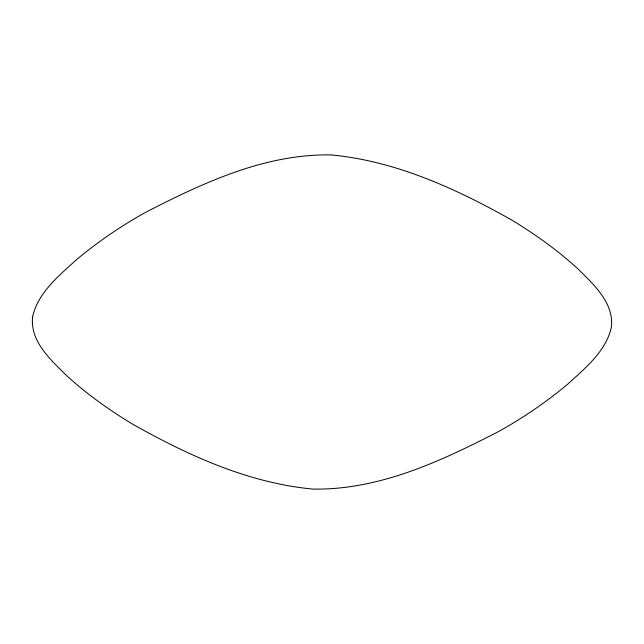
<?xml version="1.0" encoding="UTF-8"?>
<svg xmlns="http://www.w3.org/2000/svg" width="644" height="644" viewBox="0 0 644 644"><rect width="100%" height="100%" fill="white"/><g stroke="black" fill="none" stroke-linecap="round" stroke-linejoin="round"><path stroke-width="0.97" d="M32.619 316.727C29.841 341.207 50.401 359.545 66.163 375.202C86.457 393.774 108.941 409.85 132.455 424.074C188.169 455.461 248.528 483.064 312.871 489.07C379.05 490.293 441.204 461.096 498.802 431.432C523.306 417.779 546.579 401.896 568.056 383.856C585.452 367.941 605.94 351.366 611.381 327.273C614.159 302.793 593.599 284.455 577.837 268.798C557.543 250.226 535.059 234.15 511.545 219.926C455.831 188.539 395.472 160.936 331.129 154.93C264.95 153.707 202.796 182.904 145.198 212.568C120.694 226.221 97.421 242.104 75.944 260.144C58.548 276.059 38.06 292.634 32.619 316.727"/></g></svg>
